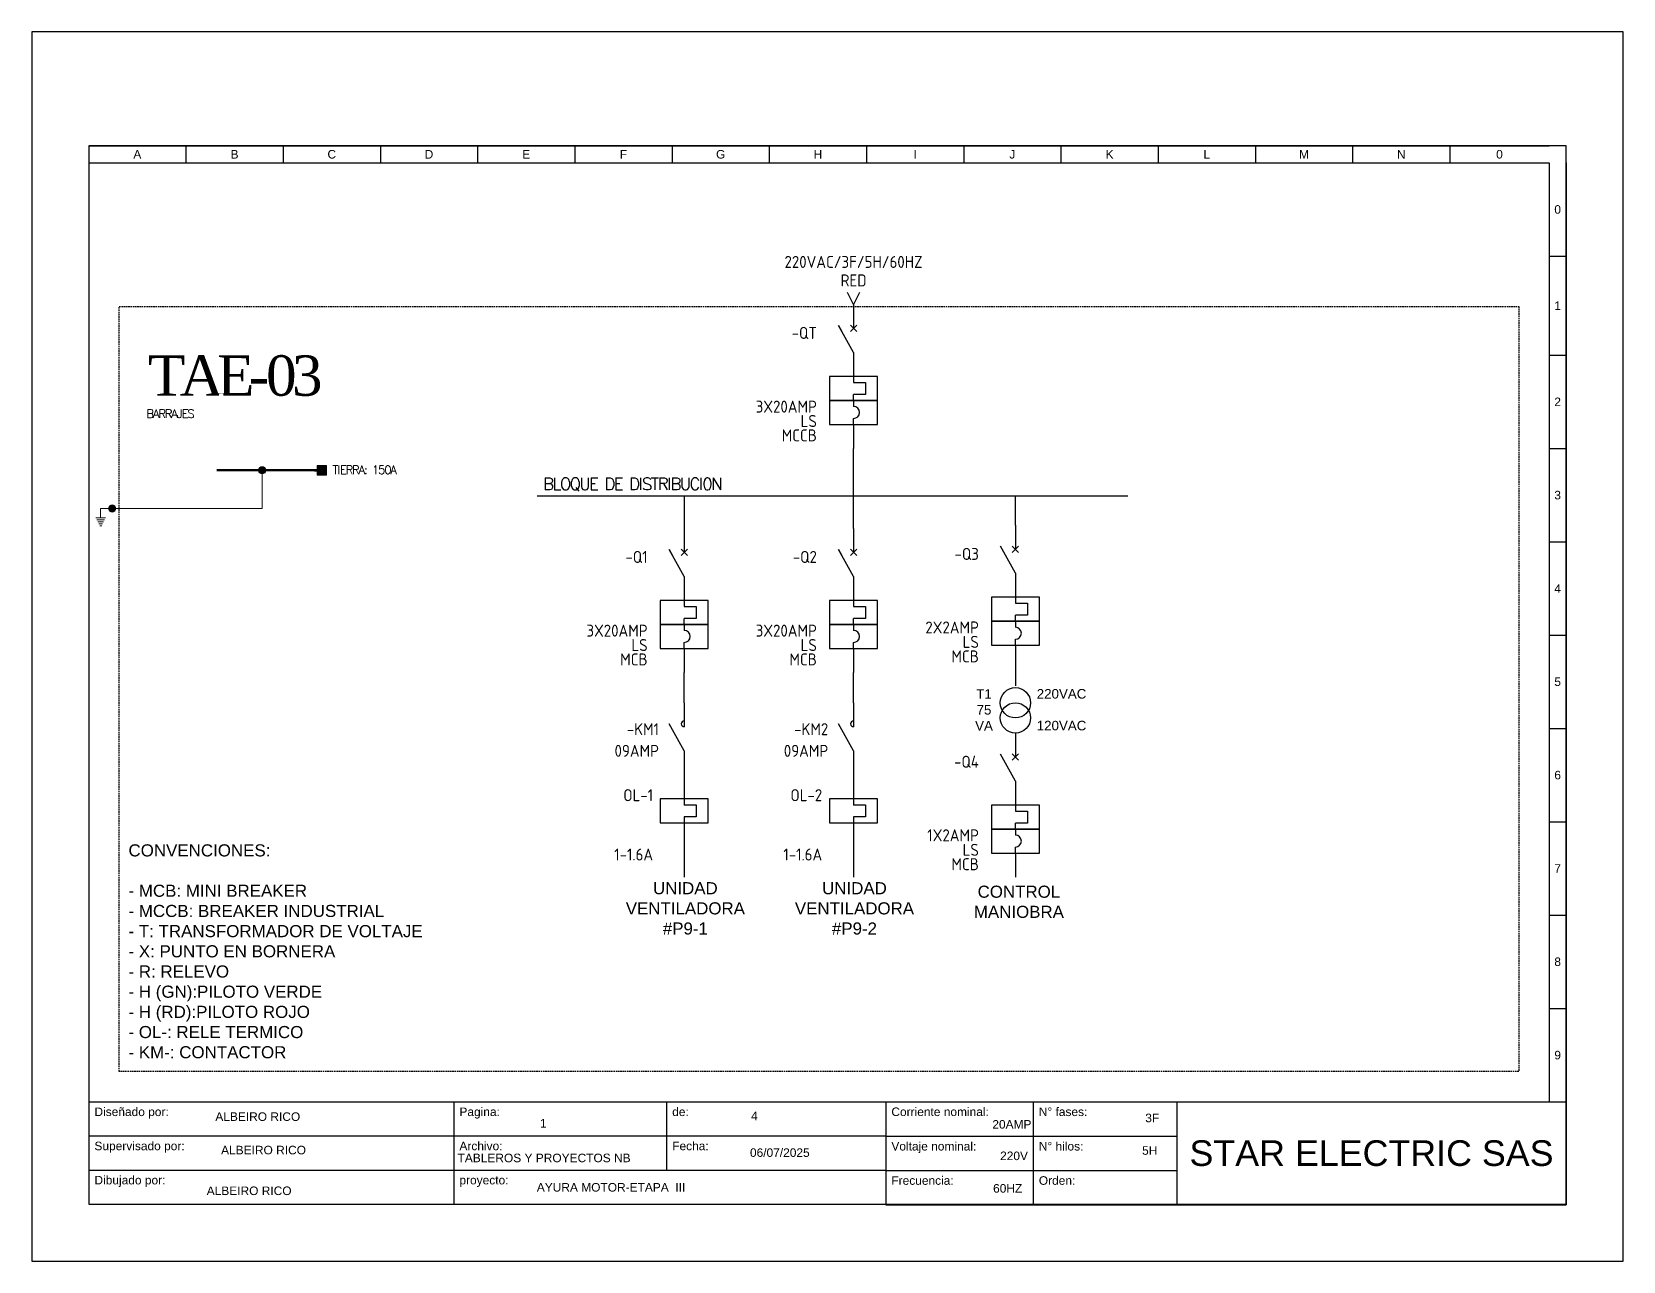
# Model space of a CAD drawing. Header units: millimetres. Extents: x 691 to 18605, y 670 to 10026.
# Drawn here: x 743 to 1794, y 7249 to 8061 of the extents above; entities that cross this region are included whole.
import ezdxf
from ezdxf.enums import TextEntityAlignment as Align

# ---------------------------------------------------------------- set-up
doc = ezdxf.new("R2010")
doc.units = ezdxf.units.MM
doc.linetypes.add('DASHEDX2', pattern=[1.5, 1, -0.5])
for name, color, linetype in [('CO_BARRAJE', 255, 'Continuous'), ('CO_DIAGRAMA_UNIFILAR', 3, 'Continuous'), ('CO_TEXTO', 7, 'Continuous'), ('CO_TEXTO_1', 7, 'Continuous'), ('DESC', 150, 'Continuous'), ('SYMS', 7, 'Continuous'), ('TAGS', 150, 'Continuous'), ('XREFCHILD', 134, 'Continuous'), ('YEL_14_THHN', 2, 'Continuous')]:
    doc.layers.add(name, color=color, linetype=linetype)
doc.styles.add('ROMANS', font='romans')
doc.styles.get("Standard").update_dxf_attribs({"font": 'arial.ttf'})
doc.styles.add('WD_IEC', font='ISOCP2.shx', dxfattribs={"width": 0.9, "height": 4})
doc.linetypes.add('TI_TIERRA', pattern='A,0.5,-0.2,["T",Standard,S=0.1,R=0,X=-0.1,Y=-0.05],-0.25', length=0.95)

# ---------------------------------------------------------------- blocks, each defined once
blk = doc.blocks.new('VCB11Q9')
for p, q in [((0, 7.5), (0, 2.5)), ((0, -2.5), (-3.12, 3.12)), ((-3.12, 3.12), (-2.52, 2.03)), ((-0.66, 1.84), (0.66, 3.16)), ((-0.66, 3.16), (0.66, 1.84)), ((0, -2.5), (0, -7.5)), ((0, -7.5), (0, -8.75)), ((0, -8.75), (2.5, -8.75)), ((2.5, -8.75), (2.5, -11.25)), ((0, -12.5), (0, -11.25)), ((2.5, -11.25), (0, -11.25)), ((0, -12.5), (0, -13.75)), ((0, -17.5), (0, -16.25)), ((0, -17.5), (0, -22.5))]:
    blk.add_line(p, q)
for points in [[(-5, -7.5), (-5, -12.5), (5, -12.5), (5, -7.5)], [(-5, -12.5), (-5, -17.5), (5, -17.5), (5, -12.5)]]:
    blk.add_lwpolyline(points, close=True)
blk.add_arc((0, -15), 1.25, 270, 90)
at = {"style": 'WD_IEC'}
for tag, p in [('INST', (-7.62, 6.3)), ('LOC', (-7.62, 3.3)), ('TAG1', (-7.62, 0.3)), ('RATING1', (-7.62, -2.7)), ('DESC1', (-7.62, -15.05)), ('DESC2', (-7.62, -18.05)), ('DESC3', (-7.62, -21.05))]:
    blk.add_attdef(tag, text='', height=2.5, dxfattribs=at).set_placement(p, align=Align.RIGHT)
blk.add_attdef('TERM01', text='', height=2, rotation=90, dxfattribs=at).set_placement((-1, 7.5), align=Align.RIGHT)
at = {"style": 'WD_IEC', "flags": 1}
for tag, p, height in [('X2TERM01', (0, 7.5), 0.32), ('X4LINK', (-2.15, 0), 0.32), ('X1LINK', (0.02, 0), 0.32), ('CONTACT', (-5.15, -7.55), 1), ('COMMON', (-3.9, -8.8), 1), ('ASSYCODE', (0.69, -18.77), 1), ('FAMILY', (0.69, -20.27), 1), ('X8TERM02', (0, -22.5), 0.32), ('CATDESC', (0.69, -21.77), 1)]:
    blk.add_attdef(tag, p, '', height=height, dxfattribs=at)
at = {"style": 'WD_IEC', "flags": 9}
for tag, p in [('MFG', (7.81, 5.44)), ('CAT', (7.81, 2.94))]:
    blk.add_attdef(tag, text='', height=1.5, dxfattribs=at).set_placement(p, align=Align.RIGHT)
at = {"lineweight": 15, "style": 'WD_IEC'}
blk.add_attdef('XREF', text='', height=2.5, dxfattribs=at).set_placement((-7.62, -12.05), align=Align.RIGHT)
at = {"style": 'WD_IEC'}
blk.add_attdef('TERM02', (-1, -22.5), '', height=2, rotation=90, dxfattribs=at)
blk = doc.blocks.new('HA1X2Y')
blk.add_lwpolyline([(1.25, 2.5), (0, 0), (-1.25, 2.5)])
at = {"style": 'WD_IEC', "flags": 8}
for tag, p in [('DESC1', (0, 7.6)), ('DESC2', (0, 3.75))]:
    blk.add_attdef(tag, text='', height=2.5, dxfattribs=at).set_placement(p, align=Align.CENTER)
at = {"style": 'WD_IEC', "flags": 1}
blk.add_attdef('X8TERM01', (0, 0), '', height=0.32, dxfattribs=at)
blk = doc.blocks.new('VMS21P')
for p, q in [((0, 7.5), (0, 2.5)), ((0, -2.5), (-3.12, 3.12)), ((0, -2.5), (0, -7.5))]:
    blk.add_line(p, q)
blk.add_arc((0, 3.12), 0.625, 90, 270)
at = {"style": 'WD_IEC'}
for tag, p in [('INST', (-5.25, 6.75)), ('LOC', (-5.25, 3.75)), ('TAG2', (-5.25, 0.75)), ('XREF', (-5.25, -3.75)), ('DESC1', (-5.25, -6.75)), ('DESC2', (-5.25, -9.75)), ('DESC3', (-5.25, -12.75))]:
    blk.add_attdef(tag, text='', height=2.5, dxfattribs=at).set_placement(p, align=Align.RIGHT)
blk.add_attdef('TERM01', text='', height=2, rotation=90, dxfattribs=at).set_placement((-1, 7.5), align=Align.RIGHT)
at = {"style": 'WD_IEC', "flags": 1}
for tag, p, height in [('X2TERM01', (0, 7.5), 0.32), ('X4LINK', (-2.91, 0), 0.32), ('X1LINK', (-0.5, 0), 0.32), ('CONTACT', (4, -3.5), 1), ('FAMILY', (4, -5), 1), ('X8TERM02', (0, -7.5), 0.32)]:
    blk.add_attdef(tag, p, '', height=height, dxfattribs=at)
at = {"style": 'WD_IEC'}
blk.add_attdef('TERM02', (-1, -7.5), '', height=2, rotation=90, dxfattribs=at)
blk = doc.blocks.new('VOL1')
for p, q in [((0, 7.5), (0, 1.25)), ((-5, 2.5), (-5, -2.5)), ((5, 2.5), (-5, 2.5)), ((0, 1.25), (2.5, 1.25)), ((2.5, 1.25), (2.5, -1.25)), ((5, -2.5), (5, 2.5)), ((-5, -2.5), (5, -2.5)), ((0, -1.25), (0, -7.5)), ((2.5, -1.25), (0, -1.25))]:
    blk.add_line(p, q)
at = {"style": 'WD_IEC'}
for tag, p in [('INST', (-6.5, 9)), ('LOC', (-6.5, 5.5)), ('TAG1', (-6.5, 2)), ('RATING1', (-6.5, -2.5)), ('XREF', (-6.5, -6.5)), ('DESC1', (-6.5, -10.35)), ('DESC2', (-6.5, -13.85)), ('DESC3', (-6.5, -17.35))]:
    blk.add_attdef(tag, text='', height=2.5, dxfattribs=at).set_placement(p, align=Align.RIGHT)
blk.add_attdef('TERM01', text='', height=2, rotation=90, dxfattribs=at).set_placement((-1, 7.5), align=Align.RIGHT)
at = {"style": 'WD_IEC', "flags": 1}
for tag, p, height in [('X2TERM01', (0, 7.5), 0.32), ('MFG', (2.75, 6.5), 1.5), ('CAT', (2.75, 4), 1.5), ('X4LINK', (-5, 0), 0.32), ('X1LINK', (5, 0), 0.32), ('ASSYCODE', (1, -4), 1), ('FAMILY', (1, -5.5), 1), ('CATDESC', (1, -7), 1), ('X8TERM02', (0, -7.5), 0.32)]:
    blk.add_attdef(tag, p, '', height=height, dxfattribs=at)
at = {"style": 'WD_IEC'}
blk.add_attdef('TERM02', (-1, -7.5), '', height=2, rotation=90, dxfattribs=at)
blk = doc.blocks.new('*T3')
at = {"color": 0, "linetype": 'ByBlock', "lineweight": -2}
for p, q in [((0, 0), (139.92, 0)), ((0, 0), (0, -18)), ((64.08, 0), (64.08, -18)), ((101.44, 0), (101.44, -12)), ((139.92, 0), (139.92, -18)), ((0, -6), (139.92, -6)), ((0, -12), (139.92, -12)), ((0, -18), (139.92, -18))]:
    blk.add_line(p, q, dxfattribs=at)
at = {"color": 0, "char_height": 1.5, "attachment_point": 1}
for s, insert, width in [('{\\fArial|b0|i0|c162|p34;Diseñado por:}', (1, -1), 62.0824), ('{\\fArial|b0|i0|c162|p34;Pagina:}', (65.08, -1), 35.3574), ('{\\fArial|b0|i0|c162|p34;de}:', (102.44, -1), 36.4813), ('{\\fArial|b0|i0|c162|p34;Supervisado por:}', (1, -7), 62.0824), ('{\\fArial|b0|i0|c162|p34;Archivo:}', (65.08, -7), 35.3574), ('Fecha:', (102.44, -7), 36.4813), ('Dibujado por:', (1, -13), 62.0824), ('{\\fArial|b0|i0|c162|p34;proyecto:}', (65.08, -13), 73.8387)]:
    blk.add_mtext(s, dxfattribs=dict(at, insert=insert, width=width))
blk = doc.blocks.new('*T4')
at = {"color": 0, "linetype": 'ByBlock', "lineweight": -2}
for p, q in [((0, 0), (119.48, 0)), ((0, 0), (0, -18.07)), ((25.89, 0), (25.89, -18.07)), ((51.13, 0), (51.13, -18.07)), ((119.48, 0), (119.48, -18.07)), ((0, -6.05), (51.13, -6.05)), ((0, -12.07), (51.13, -12.07)), ((0, -18.07), (119.48, -18.07))]:
    blk.add_line(p, q, dxfattribs=at)
at = {"color": 0}
for s, insert, char_height, width, attachment_point in [('Corriente nominal:', (1, -1), 1.5, 23.894, 1), ('{\\fArial|b0|i0|c162|p34;N° fases:}', (26.89, -1), 1.5, 23.2313, 1), ('Voltaje nominal:', (1, -7.05), 1.5, 23.894, 1), ('{\\fArial|b0|i0|c162|p34;N° hilos:}', (26.89, -7.05), 1.5, 23.2313, 1), ('{\\fArial|b0|i0|c162|p34;STAR ELECTRIC SAS}', (85.3, -9.04), 4.5, 66.3536, 5), ('Frecuencia:', (1, -13.07), 1.5, 23.894, 1), ('{\\fArial|b0|i0|c162|p34;Orden}:', (26.89, -13.07), 1.5, 23.2313, 1)]:
    blk.add_mtext(s, dxfattribs=dict(at, insert=insert, char_height=char_height, width=width, attachment_point=attachment_point))
blk = doc.blocks.new('CAJETIN')
for p, q in [((0, 185.97), (-259.4, 185.97)), ((-259.4, 185.97), (-259.4, 0.07)), ((-259.4, 185.97), (-2.99, 185.97)), ((-259.4, 185.97), (-259.4, 182.97)), ((-242.33, 185.97), (-242.33, 182.97)), ((-225.26, 185.97), (-225.26, 182.97)), ((-208.19, 185.97), (-208.19, 182.97)), ((-191.12, 185.97), (-191.12, 182.97)), ((-174.05, 185.97), (-174.05, 182.97)), ((-156.98, 185.97), (-156.98, 182.97)), ((-139.91, 185.97), (-139.91, 182.97)), ((-122.84, 185.97), (-122.84, 182.97)), ((-105.77, 185.97), (-105.77, 182.97)), ((-88.7, 185.97), (-88.7, 182.97)), ((-71.64, 185.97), (-71.64, 182.97)), ((-54.57, 185.97), (-54.57, 182.97)), ((-37.5, 185.97), (-37.5, 182.97)), ((-20.43, 185.97), (-20.43, 182.97)), ((0, 0.07), (0, 185.97)), ((-259.4, 182.97), (-2.99, 182.97)), ((-3, 182.97), (-3, 18.07)), ((0, 182.97), (0, 18.07)), ((-3, 166.58), (0, 166.58)), ((-3, 149.19), (0, 149.19)), ((-3, 132.8), (0, 132.8)), ((-3, 116.41), (0, 116.41)), ((-3, 100.02), (0, 100.02)), ((-3, 83.63), (0, 83.63)), ((-3, 67.24), (0, 67.24)), ((-3, 50.85), (0, 50.85)), ((-3, 34.46), (0, 34.46)), ((-3, 18.07), (0, 18.07)), ((-259.4, 0.07), (0, 0.07))]:
    blk.add_line(p, q)
blk.add_lwpolyline([(-269.4, -9.93), (10, -9.93), (10, 205.97), (-269.4, 205.97)], close=True)
for name, p in [('*T3', (-259.4, 18.07)), ('*T4', (-119.48, 18.07))]:
    blk.add_blockref(name, p)
blk.add_text('0', height=1.5).set_placement((-2.08, 174.04))
at = {"char_height": 1.5, "attachment_point": 5}
for s, insert, width in [('A', (-250.87, 184.47), 17.0695), ('B', (-233.8, 184.47), 17.0695), ('C', (-216.73, 184.47), 17.0695), ('D', (-199.66, 184.47), 17.0695), ('E', (-182.59, 184.47), 17.0695), ('F', (-165.52, 184.47), 17.0695), ('G', (-148.45, 184.47), 17.0695), ('H', (-131.38, 184.47), 17.0695), ('I', (-114.31, 184.47), 17.0695), ('J', (-97.24, 184.47), 17.0695), ('K', (-80.17, 184.47), 17.0695), ('L', (-63.1, 184.47), 17.0695), ('M', (-46.03, 184.47), 17.0695), ('N', (-28.96, 184.47), 17.0695), ('0', (-11.71, 184.47), 17.4362), ('1', (-1.5, 157.89), 3), ('2', (-1.5, 141), 3), ('3', (-1.5, 124.61), 3), ('4', (-1.5, 108.22), 3), ('5', (-1.5, 91.83), 3), ('6', (-1.5, 75.44), 3), ('7', (-1.5, 59.05), 3), ('8', (-1.5, 42.66), 3), ('9', (-1.5, 26.27), 3)]:
    blk.add_mtext(s, dxfattribs=dict(at, insert=insert, width=width))
for tag, p in [('DISEÑADO_POR', (-230.86, 14.78)), ('SUPERVISADO_POR', (-229.59, 8.32)), ('DIBUJADO_POR', (-231.25, 2.42))]:
    blk.add_attdef(tag, text='', height=1.5).set_placement(p, align=Align.MIDDLE)
for tag, p in [('PAGINA', (-180.19, 13.54)), ('DE', (-143.12, 14.83)), ('A', (-97.02, 13.49)), ('F', (-73.9, 14.47)), ('ARCHIVO', (-179.45, 8.2)), ('FECHA', (-143.31, 8.38)), ('V', (-96.96, 8.58)), ('H', (-74.46, 8.76)), ('PROYECTO', (-180.75, 3.04)), ('HZ', (-98.06, 2.87)), ('OR', (-74.83, 2.5))]:
    blk.add_attdef(tag, p, '', height=1.5)

msp = doc.modelspace()

# ---------------------------------------------------------------- hatches: boundary and pattern name
at = {"lineweight": 13}
h = msp.add_hatch(color=0, dxfattribs=at)
h.dxf.hatch_style = 1
h.paths.add_polyline_path([(894.6, 7773.9, 1), (896.1, 7769.4, 1)])
h = msp.add_hatch(color=0, dxfattribs=at)
h.dxf.hatch_style = 1
h.paths.add_polyline_path([(793.8, 7746.4, 1), (798.6, 7746.4, 1)])
at = {"layer": 'CO_BARRAJE', "lineweight": 13, "ltscale": 0.01}
msp.add_hatch(color=0, dxfattribs=at).paths.add_polyline_path([(937.9, 7774.8), (931.6, 7774.8), (931.6, 7768.5), (937.9, 7768.5)])

# ---------------------------------------------------------------- linework, layer by layer
at = {"color": 0}
msp.add_line((780.8, 7354.4), (800.8, 7354.4), dxfattribs=at)
at = {"color": 0, "linetype": 'DASHEDX2'}
msp.add_lwpolyline([(800.8, 7879.9), (1725.3, 7879.9), (1725.3, 7374.4), (800.8, 7374.4)], close=True, dxfattribs=at)
at = {"color": 0}
for centre in [(1392.8, 7618), (1392.8, 7608)]:
    msp.add_circle(centre, 10, dxfattribs=at)
at = {"layer": 'CO_BARRAJE', "color": 0, "lineweight": 13, "ltscale": 0.01, "const_width": 1.58}
msp.add_lwpolyline([(865.2, 7771.7), (931.6, 7771.6)], dxfattribs=at)
at = {"layer": 'CO_BARRAJE', "color": 0, "lineweight": 13, "ltscale": 0.01}
msp.add_lwpolyline([(931.6, 7774.8), (931.6, 7768.5), (937.9, 7768.5), (937.9, 7774.8)], close=True, dxfattribs=at)
at = {"layer": 'CO_DIAGRAMA_UNIFILAR', "color": 0, "linetype": 'TI_TIERRA', "lineweight": 13}
for p, q in [((895.3, 7771.6), (895.3, 7746.4)), ((895.3, 7746.4), (796.2, 7746.4))]:
    msp.add_line(p, q, dxfattribs=at)
at = {"layer": 'CO_DIAGRAMA_UNIFILAR', "color": 0, "linetype": 'TI_TIERRA', "lineweight": 13, "ltscale": 0.0001}
for p, q in [((785.5, 7740.1), (791.8, 7740.1)), ((785.5, 7740.1), (791.8, 7740.1)), ((786.1, 7738.8), (791.2, 7738.8)), ((786.1, 7738.8), (791.2, 7738.8)), ((786.7, 7737.5), (790.5, 7737.5)), ((786.7, 7737.5), (790.5, 7737.5)), ((787.4, 7736.3), (789.9, 7736.3)), ((787.4, 7736.3), (789.9, 7736.3)), ((788.6, 7746.4), (788.6, 7740.1)), ((788.6, 7746.4), (788.6, 7740.1)), ((796.2, 7746.4), (788.6, 7746.4)), ((788, 7735), (789.3, 7735))]:
    msp.add_line(p, q, dxfattribs=at)
at = {"layer": 'CO_DIAGRAMA_UNIFILAR', "color": 0, "lineweight": 13}
for centre in [(895.3, 7771.6), (895.3, 7771.6), (796.2, 7746.4)]:
    msp.add_circle(centre, 2.39, dxfattribs=at)
at = {"layer": 'YEL_14_THHN', "color": 0}
for p, q in [((1285.9, 7733.2), (1285.9, 7786.1)), ((1174.1, 7754.8), (1174.1, 7733.2)), ((1392.8, 7735.3), (1392.8, 7754.8)), ((1174.1, 7618), (1174.1, 7638.1)), ((1285.9, 7618), (1285.9, 7638.1)), ((1392.8, 7640.2), (1392.8, 7629.1)), ((1392.8, 7598), (1392.8, 7582.1)), ((1174.1, 7570.4), (1174.1, 7550.3)), ((1285.9, 7570.4), (1285.9, 7550.3)), ((1174.1, 7522.8), (1174.1, 7502.7)), ((1285.9, 7522.8), (1285.9, 7502.7))]:
    msp.add_line(p, q, dxfattribs=at)
msp.add_lwpolyline([(1077, 7754.8), (1467.1, 7754.8)], dxfattribs=at)

# ---------------------------------------------------------------- block references
at = {"color": 0}
ref = msp.add_blockref('CAJETIN', (1756.6, 7286.4), dxfattribs=dict(at, xscale=3.761929394681115, yscale=3.761929394681115, zscale=3.761929394681115))
ref.add_attrib('5H', '5H', (1476.5, 7319.4), dxfattribs={"height": 5.64})
ref.add_attrib('3F', '3F', (1478.6, 7340.9), dxfattribs={"height": 5.64})
ref.add_attrib('HZ', '60HZ', dxfattribs={"height": 5.64}).set_placement((1387.7, 7297.2), align=Align.MIDDLE)
ref.add_attrib('V', '220V', dxfattribs={"height": 5.64}).set_placement((1391.9, 7318.7), align=Align.MIDDLE)
ref.add_attrib('A', '20AMP', dxfattribs={"height": 5.64}).set_placement((1390.5, 7339.5), align=Align.MIDDLE)
ref.add_attrib('PROYECTO', 'AYURA MOTOR-ETAPA  III', dxfattribs={"height": 5.643}).set_placement((1076.7, 7297.9), align=Align.MIDDLE_LEFT)
ref.add_attrib('ARCHIVO', 'TABLEROS Y PROYECTOS NB', dxfattribs={"height": 5.643}).set_placement((1081.5, 7317.3), align=Align.MIDDLE)
ref.add_attrib('DE', '4', (1218.2, 7342.2), dxfattribs={"height": 5.64})
ref.add_attrib('PAGINA', '1', (1078.8, 7337.4), dxfattribs={"height": 5.64})
ref.add_attrib('FECHA', '06/07/2025', (1217.5, 7318), dxfattribs={"height": 5.64})
ref.add_attrib('DIBUJADO_POR', 'ALBEIRO RICO', dxfattribs={"height": 5.643}).set_placement((886.7, 7295.6), align=Align.MIDDLE)
ref.add_attrib('SUPERVISADO_POR', 'ALBEIRO RICO', dxfattribs={"height": 5.643}).set_placement((896.2, 7322.5), align=Align.MIDDLE)
ref.add_attrib('DISEÑADO_POR', 'ALBEIRO RICO', dxfattribs={"height": 5.643}).set_placement((892.4, 7344.6), align=Align.MIDDLE)
at = {"layer": 'SYMS', "color": 0}
ref = msp.add_blockref('HA1X2Y', (1285.9, 7881.2), dxfattribs=dict(at, xscale=3.170878376089944, yscale=3.170878376089944, zscale=3.170878376089944))
ref.add_attrib('DESC2', 'RED', dxfattribs={"layer": 'DESC', "height": 7.93, "style": 'WD_IEC', "flags": 8}).set_placement((1285.9, 7893.1), align=Align.CENTER)
ref.add_attrib('DESC1', '220VAC/3F/5H/60HZ', dxfattribs={"layer": 'DESC', "height": 7.927, "style": 'WD_IEC', "flags": 8}).set_placement((1285.9, 7905.3), align=Align.CENTER)
ref = msp.add_blockref('VCB11Q9', (1285.9, 7857.4), dxfattribs=dict(at, xscale=3.170878376089944, yscale=3.170878376089944, zscale=3.170878376089944))
ref.add_attrib('TAG1', '-QT', dxfattribs={"layer": 'TAGS', "height": 7.93, "style": 'WD_IEC'}).set_placement((1261.7, 7858.4), align=Align.RIGHT)
ref.add_attrib('DESC1', '3X20AMP', dxfattribs={"layer": 'DESC', "height": 7.93, "style": 'WD_IEC'}).set_placement((1261.7, 7809.7), align=Align.RIGHT)
ref.add_attrib('DESC2', 'LS', dxfattribs={"layer": 'DESC', "height": 7.93, "style": 'WD_IEC'}).set_placement((1261.7, 7800.2), align=Align.RIGHT)
ref.add_attrib('DESC3', 'MCCB', dxfattribs={"layer": 'DESC', "height": 7.93, "style": 'WD_IEC'}).set_placement((1261.7, 7790.7), align=Align.RIGHT)
ref = msp.add_blockref('VCB11Q9', (1174.1, 7709.4), dxfattribs=dict(at, xscale=3.170878376089944, yscale=3.170878376089944, zscale=3.170878376089944))
ref.add_attrib('TAG1', '-Q1', dxfattribs={"layer": 'TAGS', "height": 7.93, "style": 'WD_IEC'}).set_placement((1149.9, 7710.4), align=Align.RIGHT)
ref.add_attrib('DESC1', '3X20AMP', dxfattribs={"layer": 'DESC', "height": 7.93, "style": 'WD_IEC'}).set_placement((1149.9, 7661.7), align=Align.RIGHT)
ref.add_attrib('DESC2', 'LS', dxfattribs={"layer": 'DESC', "height": 7.93, "style": 'WD_IEC'}).set_placement((1149.9, 7652.2), align=Align.RIGHT)
ref.add_attrib('DESC3', 'MCB', dxfattribs={"layer": 'DESC', "height": 7.93, "style": 'WD_IEC'}).set_placement((1149.9, 7642.7), align=Align.RIGHT)
ref = msp.add_blockref('VCB11Q9', (1285.9, 7709.4), dxfattribs=dict(at, xscale=3.170878376089944, yscale=3.170878376089944, zscale=3.170878376089944))
ref.add_attrib('TAG1', '-Q2', dxfattribs={"layer": 'TAGS', "height": 7.93, "style": 'WD_IEC'}).set_placement((1261.7, 7710.4), align=Align.RIGHT)
ref.add_attrib('DESC1', '3X20AMP', dxfattribs={"layer": 'DESC', "height": 7.93, "style": 'WD_IEC'}).set_placement((1261.7, 7661.7), align=Align.RIGHT)
ref.add_attrib('DESC2', 'LS', dxfattribs={"layer": 'DESC', "height": 7.93, "style": 'WD_IEC'}).set_placement((1261.7, 7652.2), align=Align.RIGHT)
ref.add_attrib('DESC3', 'MCB', dxfattribs={"layer": 'DESC', "height": 7.93, "style": 'WD_IEC'}).set_placement((1261.7, 7642.7), align=Align.RIGHT)
ref = msp.add_blockref('VCB11Q9', (1392.8, 7711.5), dxfattribs=dict(at, xscale=3.170878376089944, yscale=3.170878376089944, zscale=3.170878376089944))
ref.add_attrib('TAG1', '-Q3', dxfattribs={"layer": 'TAGS', "height": 7.93, "style": 'WD_IEC'}).set_placement((1368.7, 7712.4), align=Align.RIGHT)
ref.add_attrib('DESC1', '2X2AMP', dxfattribs={"layer": 'DESC', "height": 7.93, "style": 'WD_IEC'}).set_placement((1368.7, 7663.8), align=Align.RIGHT)
ref.add_attrib('DESC2', 'LS', dxfattribs={"layer": 'DESC', "height": 7.93, "style": 'WD_IEC'}).set_placement((1368.7, 7654.3), align=Align.RIGHT)
ref.add_attrib('DESC3', 'MCB', dxfattribs={"layer": 'DESC', "height": 7.93, "style": 'WD_IEC'}).set_placement((1368.7, 7644.7), align=Align.RIGHT)
ref = msp.add_blockref('VMS21P', (1174.1, 7594.2), dxfattribs=dict(at, xscale=3.170878376089944, yscale=3.170878376089944, zscale=3.170878376089944))
ref.add_attrib('XREF', '09AMP', dxfattribs={"layer": 'XREFCHILD', "height": 7.93, "style": 'WD_IEC'}).set_placement((1157.4, 7582.3), align=Align.RIGHT)
ref.add_attrib('TAG2', '-KM1', dxfattribs={"layer": 'TAGS', "height": 7.93, "style": 'WD_IEC'}).set_placement((1157.4, 7596.6), align=Align.RIGHT)
ref = msp.add_blockref('VMS21P', (1285.9, 7594.2), dxfattribs=dict(at, xscale=3.170878376089944, yscale=3.170878376089944, zscale=3.170878376089944))
ref.add_attrib('XREF', '09AMP', dxfattribs={"layer": 'XREFCHILD', "height": 7.93, "style": 'WD_IEC'}).set_placement((1269.2, 7582.3), align=Align.RIGHT)
ref.add_attrib('TAG2', '-KM2', dxfattribs={"layer": 'TAGS', "height": 7.93, "style": 'WD_IEC'}).set_placement((1269.2, 7596.6), align=Align.RIGHT)
ref = msp.add_blockref('VCB11Q9', (1392.8, 7574.2), dxfattribs=dict(at, xscale=3.170878376089944, yscale=3.170878376089944, zscale=3.170878376089944))
ref.add_attrib('TAG1', '-Q4', dxfattribs={"layer": 'TAGS', "height": 7.93, "style": 'WD_IEC'}).set_placement((1368.7, 7575.1), align=Align.RIGHT)
ref.add_attrib('DESC1', '1X2AMP', dxfattribs={"layer": 'DESC', "height": 7.93, "style": 'WD_IEC'}).set_placement((1368.7, 7526.5), align=Align.RIGHT)
ref.add_attrib('DESC2', 'LS', dxfattribs={"layer": 'DESC', "height": 7.93, "style": 'WD_IEC'}).set_placement((1368.7, 7516.9), align=Align.RIGHT)
ref.add_attrib('DESC3', 'MCB', dxfattribs={"layer": 'DESC', "height": 7.93, "style": 'WD_IEC'}).set_placement((1368.7, 7507.4), align=Align.RIGHT)
ref = msp.add_blockref('VOL1', (1174.1, 7546.6), dxfattribs=dict(at, xscale=3.170878376089944, yscale=3.170878376089944, zscale=3.170878376089944))
ref.add_attrib('DESC1', '1-1.6A', dxfattribs={"layer": 'DESC', "height": 7.93, "style": 'WD_IEC'}).set_placement((1153.5, 7513.8), align=Align.RIGHT)
ref.add_attrib('TAG1', 'OL-1', dxfattribs={"layer": 'TAGS', "height": 7.93, "style": 'WD_IEC'}).set_placement((1153.5, 7553), align=Align.RIGHT)
ref = msp.add_blockref('VOL1', (1285.9, 7546.6), dxfattribs=dict(at, xscale=3.170878376089944, yscale=3.170878376089944, zscale=3.170878376089944))
ref.add_attrib('DESC1', '1-1.6A', dxfattribs={"layer": 'DESC', "height": 7.93, "style": 'WD_IEC'}).set_placement((1265.2, 7513.8), align=Align.RIGHT)
ref.add_attrib('TAG1', 'OL-2', dxfattribs={"layer": 'TAGS', "height": 7.93, "style": 'WD_IEC'}).set_placement((1265.2, 7553), align=Align.RIGHT)

# ---------------------------------------------------------------- texts
at = {"color": 0, "linetype": 'DASHEDX2', "char_height": 6.3, "attachment_point": 1}
for s, insert in [('\\pxqc;T1\\P75\\PVA', (1348.6, 7627)), ('220VAC\\P\\P120VAC', (1406.9, 7627.1))]:
    msp.add_mtext_dynamic_manual_height_columns(s, width=46.93, gutter_width=31.5, heights=[0], dxfattribs=dict(at, insert=insert))
at = {"color": 0, "insert": (807, 7524.5), "char_height": 8, "width": 341.189, "attachment_point": 1}
msp.add_mtext('CONVENCIONES:\\P\\P- MCB: MINI BREAKER\\P- MCCB: BREAKER INDUSTRIAL\\P- T: TRANSFORMADOR DE VOLTAJE\\P- X: PUNTO EN BORNERA\\P- R: RELEVO \\P- H (GN):PILOTO VERDE\\P- H (RD):PILOTO ROJO\\P- OL-: RELE TERMICO\\P- KM-: CONTACTOR', dxfattribs=at)
at = {"color": 0, "char_height": 7.984, "attachment_point": 1}
for s, insert in [('\\pxqc;UNIDAD VENTILADORA #P9-1', (1140.4, 7499.5)), ('\\pxqc;UNIDAD VENTILADORA #P9-2', (1252.1, 7499.5)), ('\\pxqc;CONTROL\\PMANIOBRA', (1360.7, 7497.2))]:
    msp.add_mtext_dynamic_manual_height_columns(s, width=68.832, gutter_width=39.9, heights=[0], dxfattribs=dict(at, insert=insert))
at = {"layer": 'CO_TEXTO', "color": 0, "lineweight": 13, "insert": (819.9, 7834), "char_height": 26.68, "attachment_point": 4, "rotation": 0, "style": 'ROMANS'}
msp.add_mtext('\\A1;{\\fRomantic|b0|i0|c2|p2;\\T0.85;TAE-03}', dxfattribs=at)
at = {"layer": 'CO_TEXTO_1', "color": 0, "lineweight": 13, "attachment_point": 4, "rotation": 0, "style": 'ROMANS'}
for s, insert, char_height in [('\\A1;\\pxql;{\\T0.85;BARRAJES}', (818.9, 7809), 5.547), ('\\A1;\\pxql;{\\T0.85;TIERRA: 150A}', (941.8, 7771.9), 5.547), ('\\A1;{\\T0.85;\\PBLOQUE DE DISTRIBUCI0N }', (1080.9, 7768.9), 7.991)]:
    msp.add_mtext(s, dxfattribs=dict(at, insert=insert, char_height=char_height))

doc.saveas('drawing.dxf')
